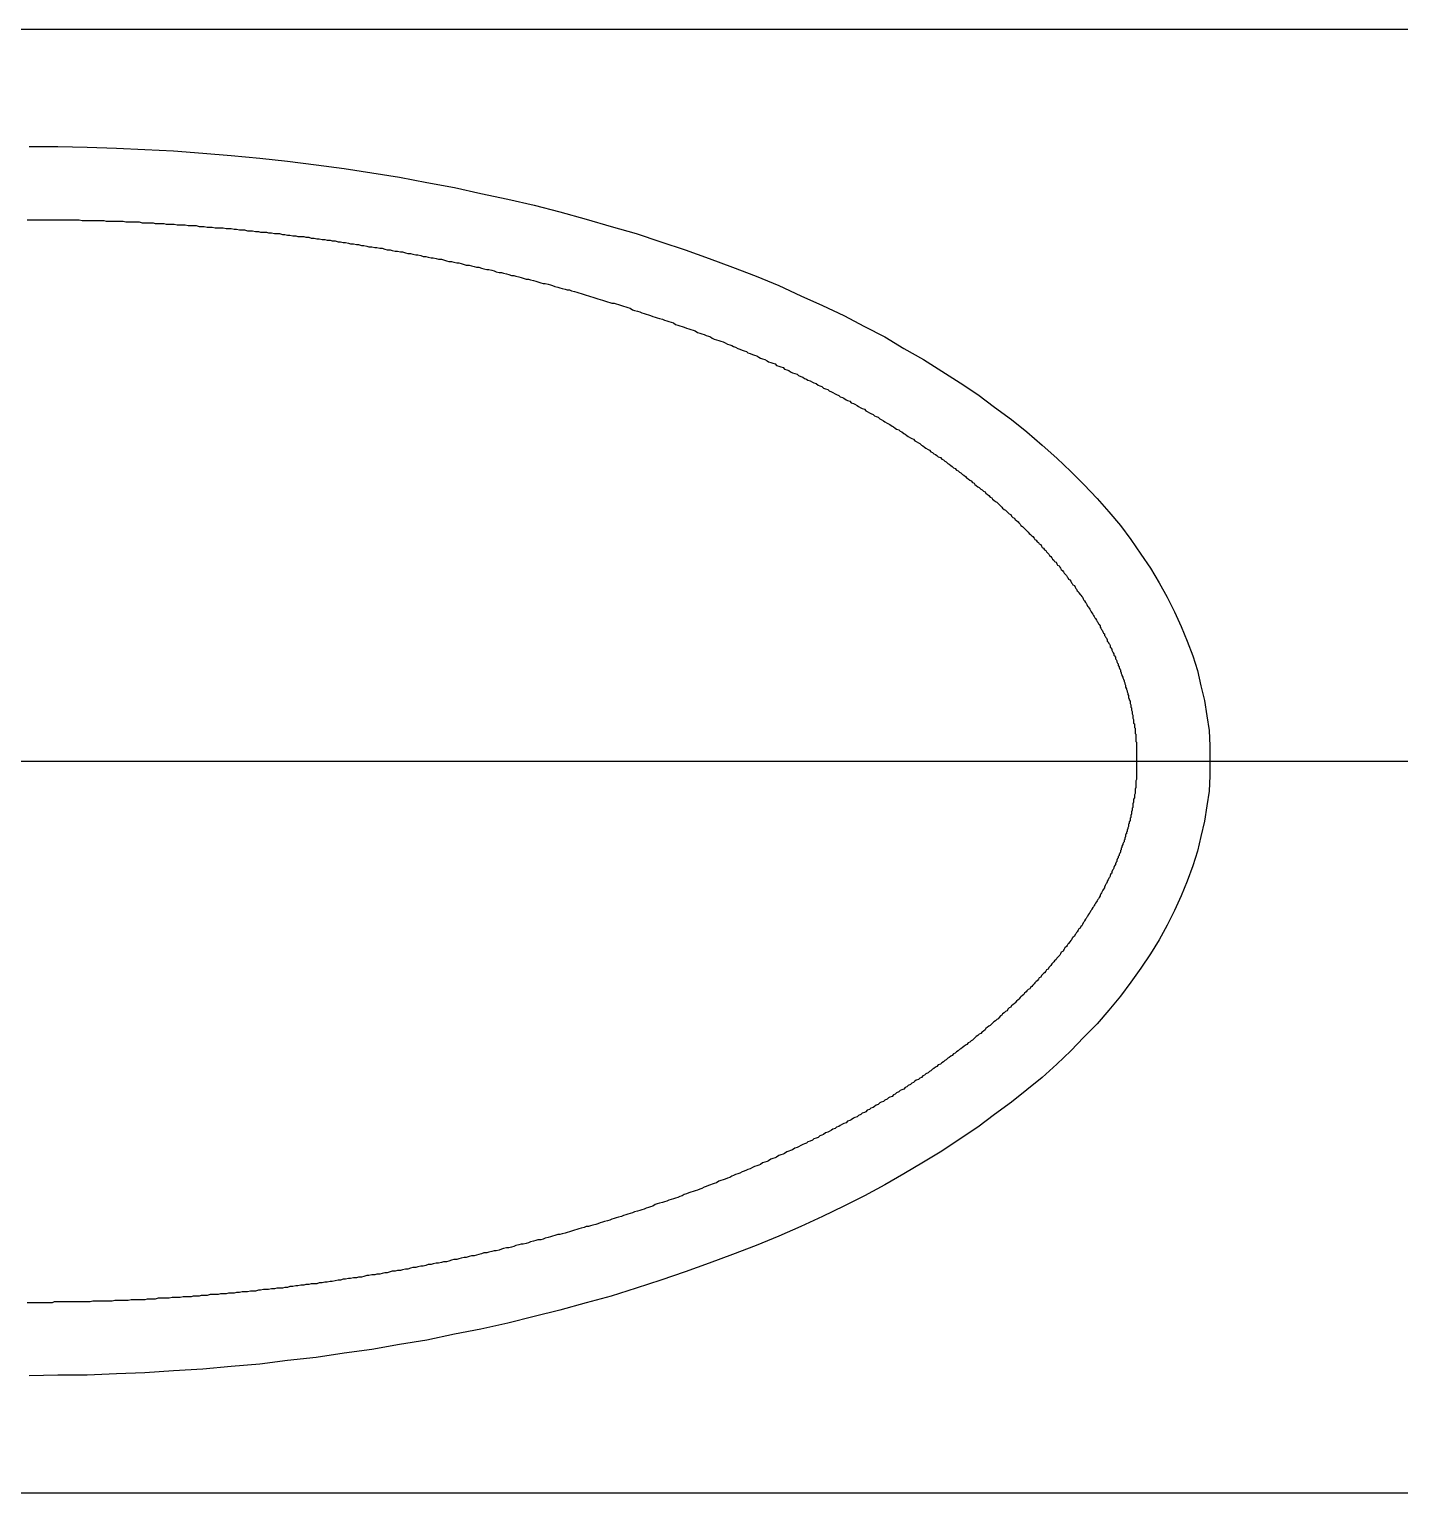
# Model space of a CAD drawing. Extents: x 0 to 68580, y 0 to 45720.
# Drawn here: x 44792.7 to 44980, y 14558 to 14758 of the extents above; entities that cross this region are included whole.
import ezdxf

# ---------------------------------------------------------------- set-up
doc = ezdxf.new("R2010")
doc.units = 0
doc.header["$LTSCALE"] = 40
doc.linetypes.add('CENTER2', pattern=[28.575, 19.05, -3.175, 3.175, -3.175])
doc.layers.add('EMS_SHIPSTRUCTURE', color=151, linetype='CONTINUOUS')

msp = doc.modelspace()

# ---------------------------------------------------------------- linework, layer by layer
at = {"layer": 'EMS_SHIPSTRUCTURE'}
for p, q in [((43792.453, 14758.032), (45774.023, 14758.032)), ((43792.453, 14558.032), (45774.023, 14558.032))]:
    msp.add_line(p, q, dxfattribs=at)
at = {"layer": 'EMS_SHIPSTRUCTURE', "linetype": 'CENTER2'}
msp.add_line((41951.438, 14658.032), (46316.406, 14658.032), dxfattribs=at)
at = {"layer": 'EMS_SHIPSTRUCTURE'}
for points in [[(44792.7, 14742, 0), (44796.6, 14742, 0), (44800.6, 14741.9, 0), (44804.6, 14741.8, 0), (44808.5, 14741.6, 0), (44812.4, 14741.4, 0), (44816.4, 14741.1, 0), (44820.3, 14740.8, 0), (44824.2, 14740.4, 0), (44828, 14740, 0), (44831.9, 14739.5, 0), (44835.7, 14739, 0), (44839.5, 14738.4, 0), (44843.3, 14737.8, 0), (44847, 14737.1, 0), (44850.8, 14736.4, 0), (44854.4, 14735.6, 0), (44858.1, 14734.8, 0), (44861.7, 14734, 0), (44865.2, 14733.1, 0), (44868.8, 14732.1, 0), (44872.2, 14731.1, 0), (44875.6, 14730.1, 0), (44879, 14729, 0), (44882.3, 14727.9, 0), (44885.6, 14726.7, 0), (44888.8, 14725.5, 0), (44892, 14724.3, 0), (44895.1, 14723, 0), (44898.1, 14721.6, 0), (44901.1, 14720.3, 0), (44904, 14718.9, 0), (44906.8, 14717.4, 0), (44909.6, 14716, 0), (44912.2, 14714.4, 0), (44914.9, 14712.9, 0), (44917.4, 14711.3, 0), (44919.9, 14709.7, 0), (44922.3, 14708.1, 0), (44924.6, 14706.4, 0), (44926.9, 14704.7, 0), (44929, 14703, 0), (44931.1, 14701.2, 0), (44933.1, 14699.4, 0), (44935, 14697.6, 0), (44936.8, 14695.8, 0), (44938.6, 14693.9, 0), (44940.2, 14692.1, 0), (44941.8, 14690.2, 0), (44943.2, 14688.3, 0), (44944.6, 14686.3, 0), (44945.9, 14684.4, 0), (44947.1, 14682.4, 0), (44948.2, 14680.4, 0), (44949.2, 14678.4, 0), (44950.1, 14676.4, 0), (44950.9, 14674.4, 0), (44951.7, 14672.4, 0), (44952.3, 14670.4, 0), (44952.8, 14668.3, 0), (44953.3, 14666.3, 0), (44953.6, 14664.2, 0), (44953.9, 14662.2, 0), (44954, 14660.1, 0), (44954, 14658, 0), (44954, 14656, 0), (44953.9, 14653.9, 0), (44953.6, 14651.9, 0), (44953.3, 14649.8, 0), (44952.8, 14647.7, 0), (44952.3, 14645.7, 0), (44951.7, 14643.7, 0), (44950.9, 14641.6, 0), (44950.1, 14639.6, 0), (44949.2, 14637.6, 0), (44948.2, 14635.6, 0), (44947.1, 14633.6, 0), (44945.9, 14631.7, 0), (44944.6, 14629.7, 0), (44943.2, 14627.8, 0), (44941.8, 14625.9, 0), (44940.2, 14624, 0), (44938.6, 14622.1, 0), (44936.8, 14620.3, 0), (44935, 14618.4, 0), (44933.1, 14616.6, 0), (44931.1, 14614.8, 0), (44929, 14613.1, 0), (44926.9, 14611.4, 0), (44924.6, 14609.7, 0), (44922.3, 14608, 0), (44919.9, 14606.4, 0), (44917.4, 14604.7, 0), (44914.9, 14603.2, 0), (44912.2, 14601.6, 0), (44909.6, 14600.1, 0), (44906.8, 14598.6, 0), (44904, 14597.2, 0), (44901.1, 14595.8, 0), (44898.1, 14594.4, 0), (44895.1, 14593.1, 0), (44892, 14591.8, 0), (44888.8, 14590.6, 0), (44885.6, 14589.4, 0), (44882.3, 14588.2, 0), (44879, 14587.1, 0), (44875.6, 14586, 0), (44872.2, 14584.9, 0), (44868.8, 14584, 0), (44865.2, 14583, 0), (44861.7, 14582.1, 0), (44858.1, 14581.2, 0), (44854.4, 14580.4, 0), (44850.8, 14579.7, 0), (44847, 14578.9, 0), (44843.3, 14578.3, 0), (44839.5, 14577.6, 0), (44835.7, 14577.1, 0), (44831.9, 14576.5, 0), (44828, 14576.1, 0), (44824.2, 14575.6, 0), (44820.3, 14575.3, 0), (44816.4, 14574.9, 0), (44812.4, 14574.7, 0), (44808.5, 14574.4, 0), (44804.6, 14574.3, 0), (44800.6, 14574.1, 0), (44796.6, 14574.1, 0), (44792.7, 14574, 0)], [(44792.4, 14732, 0), (44792.8, 14732, 0), (44793.2, 14732, 0), (44793.5, 14732, 0), (44793.9, 14732, 0), (44794.3, 14732, 0), (44794.6, 14732, 0), (44795, 14732, 0), (44795.4, 14732, 0), (44795.8, 14732, 0), (44796.1, 14732, 0), (44796.5, 14732, 0), (44796.9, 14732, 0), (44797.3, 14732, 0), (44797.6, 14732, 0), (44798, 14732, 0), (44798.4, 14732, 0), (44798.8, 14732, 0), (44799.1, 14732, 0), (44799.5, 14732, 0), (44799.9, 14731.9, 0), (44800.3, 14731.9, 0), (44800.6, 14731.9, 0), (44801, 14731.9, 0), (44801.4, 14731.9, 0), (44801.8, 14731.9, 0), (44802.1, 14731.9, 0), (44802.5, 14731.9, 0), (44802.9, 14731.9, 0), (44803.2, 14731.8, 0), (44803.6, 14731.8, 0), (44804, 14731.8, 0), (44804.4, 14731.8, 0), (44804.7, 14731.8, 0), (44805.1, 14731.8, 0), (44805.5, 14731.8, 0), (44805.9, 14731.7, 0), (44806.2, 14731.7, 0), (44806.6, 14731.7, 0), (44807, 14731.7, 0), (44807.3, 14731.7, 0), (44807.7, 14731.7, 0), (44808.1, 14731.6, 0), (44808.5, 14731.6, 0), (44808.8, 14731.6, 0), (44809.2, 14731.6, 0), (44809.6, 14731.6, 0), (44809.9, 14731.5, 0), (44810.3, 14731.5, 0), (44810.7, 14731.5, 0), (44811.1, 14731.5, 0), (44811.4, 14731.4, 0), (44811.8, 14731.4, 0), (44812.2, 14731.4, 0), (44812.5, 14731.4, 0), (44812.9, 14731.3, 0), (44813.3, 14731.3, 0), (44813.7, 14731.3, 0), (44814, 14731.3, 0), (44814.4, 14731.2, 0), (44814.8, 14731.2, 0), (44815.1, 14731.2, 0), (44815.5, 14731.2, 0), (44815.9, 14731.1, 0), (44816.2, 14731.1, 0), (44816.6, 14731.1, 0), (44817, 14731, 0), (44817.4, 14731, 0), (44817.7, 14731, 0), (44818.1, 14730.9, 0), (44818.5, 14730.9, 0), (44818.8, 14730.9, 0), (44819.2, 14730.9, 0), (44819.6, 14730.8, 0), (44819.9, 14730.8, 0), (44820.3, 14730.8, 0), (44820.7, 14730.7, 0), (44821, 14730.7, 0), (44821.4, 14730.6, 0), (44821.8, 14730.6, 0), (44822.1, 14730.6, 0), (44822.5, 14730.5, 0), (44822.9, 14730.5, 0), (44823.2, 14730.5, 0), (44823.6, 14730.4, 0), (44824, 14730.4, 0), (44824.3, 14730.3, 0), (44824.7, 14730.3, 0), (44825.1, 14730.3, 0), (44825.4, 14730.2, 0), (44825.8, 14730.2, 0), (44826.2, 14730.1, 0), (44826.5, 14730.1, 0), (44826.9, 14730.1, 0), (44827.3, 14730, 0), (44827.6, 14730, 0), (44828, 14729.9, 0), (44828.3, 14729.9, 0), (44828.7, 14729.8, 0), (44829.1, 14729.8, 0), (44829.4, 14729.7, 0), (44829.8, 14729.7, 0), (44830.2, 14729.7, 0), (44830.5, 14729.6, 0), (44830.9, 14729.6, 0), (44831.2, 14729.5, 0), (44831.6, 14729.5, 0), (44832, 14729.4, 0), (44832.3, 14729.4, 0), (44832.7, 14729.3, 0), (44833.1, 14729.3, 0), (44833.4, 14729.2, 0), (44833.8, 14729.2, 0), (44834.1, 14729.1, 0), (44834.5, 14729.1, 0), (44834.9, 14729, 0), (44835.2, 14729, 0), (44835.6, 14728.9, 0), (44835.9, 14728.9, 0), (44836.3, 14728.8, 0), (44836.6, 14728.7, 0), (44837, 14728.7, 0), (44837.4, 14728.6, 0), (44837.7, 14728.6, 0), (44838.1, 14728.5, 0), (44838.4, 14728.5, 0), (44838.8, 14728.4, 0), (44839.1, 14728.3, 0), (44839.5, 14728.3, 0), (44839.9, 14728.2, 0), (44840.2, 14728.2, 0), (44840.6, 14728.1, 0), (44840.9, 14728.1, 0), (44841.3, 14728, 0), (44841.6, 14727.9, 0), (44842, 14727.9, 0), (44842.3, 14727.8, 0), (44842.7, 14727.7, 0), (44843, 14727.7, 0), (44843.4, 14727.6, 0), (44843.7, 14727.6, 0), (44844.1, 14727.5, 0), (44844.4, 14727.4, 0), (44844.8, 14727.4, 0), (44845.1, 14727.3, 0), (44845.5, 14727.2, 0), (44845.8, 14727.2, 0), (44846.2, 14727.1, 0), (44846.5, 14727, 0), (44846.9, 14727, 0), (44847.2, 14726.9, 0), (44847.6, 14726.8, 0), (44847.9, 14726.8, 0), (44848.3, 14726.7, 0), (44848.6, 14726.6, 0), (44849, 14726.6, 0), (44849.3, 14726.5, 0), (44849.7, 14726.4, 0), (44850, 14726.3, 0), (44850.4, 14726.3, 0), (44850.7, 14726.2, 0), (44851.1, 14726.1, 0), (44851.4, 14726.1, 0), (44851.7, 14726, 0), (44852.1, 14725.9, 0), (44852.4, 14725.8, 0), (44852.8, 14725.8, 0), (44853.1, 14725.7, 0), (44853.5, 14725.6, 0), (44853.8, 14725.5, 0), (44854.1, 14725.5, 0), (44854.5, 14725.4, 0), (44854.8, 14725.3, 0), (44855.2, 14725.2, 0), (44855.5, 14725.2, 0), (44855.9, 14725.1, 0), (44856.2, 14725, 0), (44856.5, 14724.9, 0), (44856.9, 14724.8, 0), (44857.2, 14724.8, 0), (44857.5, 14724.7, 0), (44857.9, 14724.6, 0), (44858.2, 14724.5, 0), (44858.6, 14724.4, 0), (44858.9, 14724.4, 0), (44859.2, 14724.3, 0), (44859.6, 14724.2, 0), (44859.9, 14724.1, 0), (44860.2, 14724, 0), (44860.6, 14723.9, 0), (44860.9, 14723.9, 0), (44861.2, 14723.8, 0), (44861.6, 14723.7, 0), (44861.9, 14723.6, 0), (44862.2, 14723.5, 0), (44862.6, 14723.4, 0), (44862.9, 14723.3, 0), (44863.2, 14723.3, 0), (44863.6, 14723.2, 0), (44863.9, 14723.1, 0), (44864.2, 14723, 0), (44864.5, 14722.9, 0), (44864.9, 14722.8, 0), (44865.2, 14722.7, 0), (44865.5, 14722.6, 0), (44865.9, 14722.5, 0), (44866.2, 14722.4, 0), (44866.5, 14722.4, 0), (44866.8, 14722.3, 0), (44867.2, 14722.2, 0), (44867.5, 14722.1, 0), (44867.8, 14722, 0), (44868.1, 14721.9, 0), (44868.5, 14721.8, 0), (44868.8, 14721.7, 0), (44869.1, 14721.6, 0), (44869.4, 14721.5, 0), (44869.7, 14721.4, 0), (44870.1, 14721.3, 0), (44870.4, 14721.2, 0), (44870.7, 14721.1, 0), (44871, 14721, 0), (44871.3, 14720.9, 0), (44871.7, 14720.8, 0), (44872, 14720.7, 0), (44872.3, 14720.6, 0), (44872.6, 14720.6, 0), (44872.9, 14720.5, 0), (44873.2, 14720.4, 0), (44873.6, 14720.3, 0), (44873.9, 14720.2, 0), (44874.2, 14720.1, 0), (44874.5, 14720, 0), (44874.8, 14719.9, 0), (44875.1, 14719.7, 0), (44875.4, 14719.6, 0), (44875.8, 14719.5, 0), (44876.1, 14719.4, 0), (44876.4, 14719.3, 0), (44876.7, 14719.2, 0), (44877, 14719.1, 0), (44877.3, 14719, 0), (44877.6, 14718.9, 0), (44877.9, 14718.8, 0), (44878.2, 14718.7, 0), (44878.5, 14718.6, 0), (44878.8, 14718.5, 0), (44879.2, 14718.4, 0), (44879.5, 14718.3, 0), (44879.8, 14718.2, 0), (44880.1, 14718.1, 0), (44880.4, 14718, 0), (44880.7, 14717.9, 0), (44881, 14717.7, 0), (44881.3, 14717.6, 0), (44881.6, 14717.5, 0), (44881.9, 14717.4, 0), (44882.2, 14717.3, 0), (44882.5, 14717.2, 0), (44882.8, 14717.1, 0), (44883.1, 14717, 0), (44883.4, 14716.9, 0), (44883.7, 14716.8, 0), (44884, 14716.6, 0), (44884.3, 14716.5, 0), (44884.6, 14716.4, 0), (44884.9, 14716.3, 0), (44885.2, 14716.2, 0), (44885.5, 14716.1, 0), (44885.8, 14716, 0), (44886, 14715.8, 0), (44886.3, 14715.7, 0), (44886.6, 14715.6, 0), (44886.9, 14715.5, 0), (44887.2, 14715.4, 0), (44887.5, 14715.3, 0), (44887.8, 14715.2, 0), (44888.1, 14715, 0), (44888.4, 14714.9, 0), (44888.7, 14714.8, 0), (44888.9, 14714.7, 0), (44889.2, 14714.6, 0), (44889.5, 14714.4, 0), (44889.8, 14714.3, 0), (44890.1, 14714.2, 0), (44890.4, 14714.1, 0), (44890.7, 14714, 0), (44890.9, 14713.8, 0), (44891.2, 14713.7, 0), (44891.5, 14713.6, 0), (44891.8, 14713.5, 0), (44892.1, 14713.4, 0), (44892.4, 14713.2, 0), (44892.6, 14713.1, 0), (44892.9, 14713, 0), (44893.2, 14712.9, 0), (44893.5, 14712.7, 0), (44893.7, 14712.6, 0), (44894, 14712.5, 0), (44894.3, 14712.4, 0), (44894.6, 14712.3, 0), (44894.8, 14712.1, 0), (44895.1, 14712, 0), (44895.4, 14711.9, 0), (44895.7, 14711.8, 0), (44895.9, 14711.6, 0), (44896.2, 14711.5, 0), (44896.5, 14711.4, 0), (44896.7, 14711.2, 0), (44897, 14711.1, 0), (44897.3, 14711, 0), (44897.6, 14710.9, 0), (44897.8, 14710.7, 0), (44898.1, 14710.6, 0), (44898.4, 14710.5, 0), (44898.6, 14710.3, 0), (44898.9, 14710.2, 0), (44899.1, 14710.1, 0), (44899.4, 14710, 0), (44899.7, 14709.8, 0), (44899.9, 14709.7, 0), (44900.2, 14709.6, 0), (44900.5, 14709.4, 0), (44900.7, 14709.3, 0), (44901, 14709.2, 0), (44901.2, 14709, 0), (44901.5, 14708.9, 0), (44901.8, 14708.8, 0), (44902, 14708.6, 0), (44902.3, 14708.5, 0), (44902.5, 14708.4, 0), (44902.8, 14708.2, 0), (44903, 14708.1, 0), (44903.3, 14708, 0), (44903.5, 14707.8, 0), (44903.8, 14707.7, 0), (44904, 14707.6, 0), (44904.3, 14707.4, 0), (44904.5, 14707.3, 0), (44904.8, 14707.2, 0), (44905, 14707, 0), (44905.3, 14706.9, 0), (44905.5, 14706.8, 0), (44905.8, 14706.6, 0), (44906, 14706.5, 0), (44906.3, 14706.3, 0), (44906.5, 14706.2, 0), (44906.8, 14706.1, 0), (44907, 14705.9, 0), (44907.2, 14705.8, 0), (44907.5, 14705.6, 0), (44907.7, 14705.5, 0), (44908, 14705.4, 0), (44908.2, 14705.2, 0), (44908.4, 14705.1, 0), (44908.7, 14705, 0), (44908.9, 14704.8, 0), (44909.1, 14704.7, 0), (44909.4, 14704.5, 0), (44909.6, 14704.4, 0), (44909.9, 14704.2, 0), (44910.1, 14704.1, 0), (44910.3, 14704, 0), (44910.6, 14703.8, 0), (44910.8, 14703.7, 0), (44911, 14703.5, 0), (44911.2, 14703.4, 0), (44911.5, 14703.3, 0), (44911.7, 14703.1, 0), (44911.9, 14703, 0), (44912.2, 14702.8, 0), (44912.4, 14702.7, 0), (44912.6, 14702.5, 0), (44912.8, 14702.4, 0), (44913.1, 14702.2, 0), (44913.3, 14702.1, 0), (44913.5, 14702, 0), (44913.7, 14701.8, 0), (44913.9, 14701.7, 0), (44914.2, 14701.5, 0), (44914.4, 14701.4, 0), (44914.6, 14701.2, 0), (44914.8, 14701.1, 0), (44915, 14700.9, 0), (44915.2, 14700.8, 0), (44915.5, 14700.6, 0), (44915.7, 14700.5, 0), (44915.9, 14700.3, 0), (44916.1, 14700.2, 0), (44916.3, 14700, 0), (44916.5, 14699.9, 0), (44916.7, 14699.8, 0), (44916.9, 14699.6, 0), (44917.2, 14699.5, 0), (44917.4, 14699.3, 0), (44917.6, 14699.2, 0), (44917.8, 14699, 0), (44918, 14698.9, 0), (44918.2, 14698.7, 0), (44918.4, 14698.6, 0), (44918.6, 14698.4, 0), (44918.8, 14698.3, 0), (44919, 14698.1, 0), (44919.2, 14698, 0), (44919.4, 14697.8, 0), (44919.6, 14697.7, 0), (44919.8, 14697.5, 0), (44920, 14697.4, 0), (44920.2, 14697.2, 0), (44920.4, 14697.1, 0), (44920.6, 14696.9, 0), (44920.8, 14696.7, 0), (44921, 14696.6, 0), (44921.2, 14696.4, 0), (44921.4, 14696.3, 0), (44921.6, 14696.1, 0), (44921.8, 14696, 0), (44921.9, 14695.8, 0), (44922.1, 14695.7, 0), (44922.3, 14695.5, 0), (44922.5, 14695.4, 0), (44922.7, 14695.2, 0), (44922.9, 14695.1, 0), (44923.1, 14694.9, 0), (44923.3, 14694.8, 0), (44923.4, 14694.6, 0), (44923.6, 14694.5, 0), (44923.8, 14694.3, 0), (44924, 14694.1, 0), (44924.2, 14694, 0), (44924.3, 14693.8, 0), (44924.5, 14693.7, 0), (44924.7, 14693.5, 0), (44924.9, 14693.4, 0), (44925.1, 14693.2, 0), (44925.2, 14693.1, 0), (44925.4, 14692.9, 0), (44925.6, 14692.7, 0), (44925.7, 14692.6, 0), (44925.9, 14692.4, 0), (44926.1, 14692.3, 0), (44926.3, 14692.1, 0), (44926.4, 14692, 0), (44926.6, 14691.8, 0), (44926.8, 14691.7, 0), (44926.9, 14691.5, 0), (44927.1, 14691.3, 0), (44927.3, 14691.2, 0), (44927.4, 14691, 0), (44927.6, 14690.9, 0), (44927.8, 14690.7, 0), (44927.9, 14690.6, 0), (44928.1, 14690.4, 0), (44928.2, 14690.2, 0), (44928.4, 14690.1, 0), (44928.6, 14689.9, 0), (44928.7, 14689.8, 0), (44928.9, 14689.6, 0), (44929, 14689.5, 0), (44929.2, 14689.3, 0), (44929.3, 14689.1, 0), (44929.5, 14689, 0), (44929.7, 14688.8, 0), (44929.8, 14688.7, 0), (44930, 14688.5, 0), (44930.1, 14688.3, 0), (44930.3, 14688.2, 0), (44930.4, 14688, 0), (44930.6, 14687.9, 0), (44930.7, 14687.7, 0), (44930.9, 14687.6, 0), (44931, 14687.4, 0), (44931.1, 14687.2, 0), (44931.3, 14687.1, 0), (44931.4, 14686.9, 0), (44931.6, 14686.8, 0), (44931.7, 14686.6, 0), (44931.9, 14686.4, 0), (44932, 14686.3, 0), (44932.1, 14686.1, 0), (44932.3, 14686, 0), (44932.4, 14685.8, 0), (44932.5, 14685.6, 0), (44932.7, 14685.5, 0), (44932.8, 14685.3, 0), (44933, 14685.2, 0), (44933.1, 14685, 0), (44933.2, 14684.8, 0), (44933.4, 14684.7, 0), (44933.5, 14684.5, 0), (44933.6, 14684.4, 0), (44933.7, 14684.2, 0), (44933.9, 14684, 0), (44934, 14683.9, 0), (44934.1, 14683.7, 0), (44934.2, 14683.6, 0), (44934.4, 14683.4, 0), (44934.5, 14683.2, 0), (44934.6, 14683.1, 0), (44934.7, 14682.9, 0), (44934.9, 14682.8, 0), (44935, 14682.6, 0), (44935.1, 14682.4, 0), (44935.2, 14682.3, 0), (44935.3, 14682.1, 0), (44935.5, 14682, 0), (44935.6, 14681.8, 0), (44935.7, 14681.6, 0), (44935.8, 14681.5, 0), (44935.9, 14681.3, 0), (44936, 14681.2, 0), (44936.1, 14681, 0), (44936.3, 14680.8, 0), (44936.4, 14680.7, 0), (44936.5, 14680.5, 0), (44936.6, 14680.4, 0), (44936.7, 14680.2, 0), (44936.8, 14680, 0), (44936.9, 14679.9, 0), (44937, 14679.7, 0), (44937.1, 14679.6, 0), (44937.2, 14679.4, 0), (44937.3, 14679.2, 0), (44937.4, 14679.1, 0), (44937.5, 14678.9, 0), (44937.6, 14678.8, 0), (44937.7, 14678.6, 0), (44937.8, 14678.4, 0), (44937.9, 14678.3, 0), (44938, 14678.1, 0), (44938.1, 14677.9, 0), (44938.2, 14677.8, 0), (44938.3, 14677.6, 0), (44938.4, 14677.5, 0), (44938.5, 14677.3, 0), (44938.6, 14677.1, 0), (44938.7, 14677, 0), (44938.8, 14676.8, 0), (44938.9, 14676.7, 0), (44939, 14676.5, 0), (44939, 14676.3, 0), (44939.1, 14676.2, 0), (44939.2, 14676, 0), (44939.3, 14675.9, 0), (44939.4, 14675.7, 0), (44939.5, 14675.5, 0), (44939.6, 14675.4, 0), (44939.6, 14675.2, 0), (44939.7, 14675.1, 0), (44939.8, 14674.9, 0), (44939.9, 14674.8, 0), (44940, 14674.6, 0), (44940, 14674.4, 0), (44940.1, 14674.3, 0), (44940.2, 14674.1, 0), (44940.3, 14674, 0), (44940.4, 14673.8, 0), (44940.4, 14673.6, 0), (44940.5, 14673.5, 0), (44940.6, 14673.3, 0), (44940.6, 14673.2, 0), (44940.7, 14673, 0), (44940.8, 14672.8, 0), (44940.9, 14672.7, 0), (44940.9, 14672.5, 0), (44941, 14672.4, 0), (44941.1, 14672.2, 0), (44941.1, 14672, 0), (44941.2, 14671.9, 0), (44941.3, 14671.7, 0), (44941.3, 14671.6, 0), (44941.4, 14671.4, 0), (44941.5, 14671.3, 0), (44941.5, 14671.1, 0), (44941.6, 14670.9, 0), (44941.6, 14670.8, 0), (44941.7, 14670.6, 0), (44941.8, 14670.5, 0), (44941.8, 14670.3, 0), (44941.9, 14670.1, 0), (44941.9, 14670, 0), (44942, 14669.8, 0), (44942, 14669.7, 0), (44942.1, 14669.5, 0), (44942.1, 14669.4, 0), (44942.2, 14669.2, 0), (44942.3, 14669, 0), (44942.3, 14668.9, 0), (44942.4, 14668.7, 0), (44942.4, 14668.6, 0), (44942.5, 14668.4, 0), (44942.5, 14668.3, 0), (44942.5, 14668.1, 0), (44942.6, 14667.9, 0), (44942.6, 14667.8, 0), (44942.7, 14667.6, 0), (44942.7, 14667.5, 0), (44942.8, 14667.3, 0), (44942.8, 14667.1, 0), (44942.9, 14667, 0), (44942.9, 14666.8, 0), (44942.9, 14666.7, 0), (44943, 14666.5, 0), (44943, 14666.4, 0), (44943.1, 14666.2, 0), (44943.1, 14666.1, 0), (44943.1, 14665.9, 0), (44943.2, 14665.7, 0), (44943.2, 14665.6, 0), (44943.2, 14665.4, 0), (44943.3, 14665.3, 0), (44943.3, 14665.1, 0), (44943.3, 14665, 0), (44943.4, 14664.8, 0), (44943.4, 14664.6, 0), (44943.4, 14664.5, 0), (44943.5, 14664.3, 0), (44943.5, 14664.2, 0), (44943.5, 14664, 0), (44943.5, 14663.9, 0), (44943.6, 14663.7, 0), (44943.6, 14663.6, 0), (44943.6, 14663.4, 0), (44943.6, 14663.2, 0), (44943.7, 14663.1, 0), (44943.7, 14662.9, 0), (44943.7, 14662.8, 0), (44943.7, 14662.6, 0), (44943.8, 14662.5, 0), (44943.8, 14662.3, 0), (44943.8, 14662.1, 0), (44943.8, 14662, 0), (44943.8, 14661.8, 0), (44943.9, 14661.7, 0), (44943.9, 14661.5, 0), (44943.9, 14661.4, 0), (44943.9, 14661.2, 0), (44943.9, 14661.1, 0), (44943.9, 14660.9, 0), (44943.9, 14660.7, 0), (44944, 14660.6, 0), (44944, 14660.4, 0), (44944, 14660.3, 0), (44944, 14660.1, 0), (44944, 14660, 0), (44944, 14659.8, 0), (44944, 14659.7, 0), (44944, 14659.5, 0), (44944, 14659.4, 0), (44944, 14659.2, 0), (44944, 14659, 0), (44944, 14658.9, 0), (44944, 14658.7, 0), (44944, 14658.6, 0), (44944, 14658.4, 0), (44944, 14658.3, 0), (44944, 14658.1, 0), (44944, 14658, 0), (44944, 14657.8, 0), (44944, 14657.6, 0), (44944, 14657.5, 0), (44944, 14657.3, 0), (44944, 14657.2, 0), (44944, 14657, 0), (44944, 14656.9, 0), (44944, 14656.7, 0), (44944, 14656.6, 0), (44944, 14656.4, 0), (44944, 14656.2, 0), (44944, 14656.1, 0), (44944, 14655.9, 0), (44944, 14655.8, 0), (44944, 14655.6, 0), (44944, 14655.5, 0), (44943.9, 14655.3, 0), (44943.9, 14655.2, 0), (44943.9, 14655, 0), (44943.9, 14654.8, 0), (44943.9, 14654.7, 0), (44943.9, 14654.5, 0), (44943.9, 14654.4, 0), (44943.8, 14654.2, 0), (44943.8, 14654.1, 0), (44943.8, 14653.9, 0), (44943.8, 14653.8, 0), (44943.8, 14653.6, 0), (44943.7, 14653.4, 0), (44943.7, 14653.3, 0), (44943.7, 14653.1, 0), (44943.7, 14653, 0), (44943.6, 14652.8, 0), (44943.6, 14652.7, 0), (44943.6, 14652.5, 0), (44943.6, 14652.4, 0), (44943.5, 14652.2, 0), (44943.5, 14652, 0), (44943.5, 14651.9, 0), (44943.5, 14651.7, 0), (44943.4, 14651.6, 0), (44943.4, 14651.4, 0), (44943.4, 14651.3, 0), (44943.3, 14651.1, 0), (44943.3, 14651, 0), (44943.3, 14650.8, 0), (44943.2, 14650.6, 0), (44943.2, 14650.5, 0), (44943.2, 14650.3, 0), (44943.1, 14650.2, 0), (44943.1, 14650, 0), (44943.1, 14649.9, 0), (44943, 14649.7, 0), (44943, 14649.5, 0), (44942.9, 14649.4, 0), (44942.9, 14649.2, 0), (44942.9, 14649.1, 0), (44942.8, 14648.9, 0), (44942.8, 14648.8, 0), (44942.7, 14648.6, 0), (44942.7, 14648.4, 0), (44942.6, 14648.3, 0), (44942.6, 14648.1, 0), (44942.5, 14648, 0), (44942.5, 14647.8, 0), (44942.5, 14647.7, 0), (44942.4, 14647.5, 0), (44942.4, 14647.3, 0), (44942.3, 14647.2, 0), (44942.3, 14647, 0), (44942.2, 14646.9, 0), (44942.1, 14646.7, 0), (44942.1, 14646.6, 0), (44942, 14646.4, 0), (44942, 14646.2, 0), (44941.9, 14646.1, 0), (44941.9, 14645.9, 0), (44941.8, 14645.8, 0), (44941.8, 14645.6, 0), (44941.7, 14645.4, 0), (44941.6, 14645.3, 0), (44941.6, 14645.1, 0), (44941.5, 14645, 0), (44941.5, 14644.8, 0), (44941.4, 14644.7, 0), (44941.3, 14644.5, 0), (44941.3, 14644.3, 0), (44941.2, 14644.2, 0), (44941.1, 14644, 0), (44941.1, 14643.9, 0), (44941, 14643.7, 0), (44940.9, 14643.5, 0), (44940.9, 14643.4, 0), (44940.8, 14643.2, 0), (44940.7, 14643.1, 0), (44940.6, 14642.9, 0), (44940.6, 14642.7, 0), (44940.5, 14642.6, 0), (44940.4, 14642.4, 0), (44940.4, 14642.3, 0), (44940.3, 14642.1, 0), (44940.2, 14642, 0), (44940.1, 14641.8, 0), (44940, 14641.6, 0), (44940, 14641.5, 0), (44939.9, 14641.3, 0), (44939.8, 14641.2, 0), (44939.7, 14641, 0), (44939.6, 14640.8, 0), (44939.6, 14640.7, 0), (44939.5, 14640.5, 0), (44939.4, 14640.4, 0), (44939.3, 14640.2, 0), (44939.2, 14640, 0), (44939.1, 14639.9, 0), (44939, 14639.7, 0), (44939, 14639.6, 0), (44938.9, 14639.4, 0), (44938.8, 14639.2, 0), (44938.7, 14639.1, 0), (44938.6, 14638.9, 0), (44938.5, 14638.8, 0), (44938.4, 14638.6, 0), (44938.3, 14638.4, 0), (44938.2, 14638.3, 0), (44938.1, 14638.1, 0), (44938, 14638, 0), (44937.9, 14637.8, 0), (44937.8, 14637.6, 0), (44937.7, 14637.5, 0), (44937.6, 14637.3, 0), (44937.5, 14637.2, 0), (44937.4, 14637, 0), (44937.3, 14636.8, 0), (44937.2, 14636.7, 0), (44937.1, 14636.5, 0), (44937, 14636.4, 0), (44936.9, 14636.2, 0), (44936.8, 14636, 0), (44936.7, 14635.9, 0), (44936.6, 14635.7, 0), (44936.5, 14635.5, 0), (44936.4, 14635.4, 0), (44936.3, 14635.2, 0), (44936.1, 14635.1, 0), (44936, 14634.9, 0), (44935.9, 14634.7, 0), (44935.8, 14634.6, 0), (44935.7, 14634.4, 0), (44935.6, 14634.3, 0), (44935.5, 14634.1, 0), (44935.3, 14633.9, 0), (44935.2, 14633.8, 0), (44935.1, 14633.6, 0), (44935, 14633.5, 0), (44934.9, 14633.3, 0), (44934.7, 14633.1, 0), (44934.6, 14633, 0), (44934.5, 14632.8, 0), (44934.4, 14632.7, 0), (44934.2, 14632.5, 0), (44934.1, 14632.3, 0), (44934, 14632.2, 0), (44933.9, 14632, 0), (44933.7, 14631.9, 0), (44933.6, 14631.7, 0), (44933.5, 14631.5, 0), (44933.4, 14631.4, 0), (44933.2, 14631.2, 0), (44933.1, 14631.1, 0), (44933, 14630.9, 0), (44932.8, 14630.7, 0), (44932.7, 14630.6, 0), (44932.5, 14630.4, 0), (44932.4, 14630.3, 0), (44932.3, 14630.1, 0), (44932.1, 14629.9, 0), (44932, 14629.8, 0), (44931.9, 14629.6, 0), (44931.7, 14629.5, 0), (44931.6, 14629.3, 0), (44931.4, 14629.1, 0), (44931.3, 14629, 0), (44931.1, 14628.8, 0), (44931, 14628.7, 0), (44930.9, 14628.5, 0), (44930.7, 14628.4, 0), (44930.6, 14628.2, 0), (44930.4, 14628, 0), (44930.3, 14627.9, 0), (44930.1, 14627.7, 0), (44930, 14627.6, 0), (44929.8, 14627.4, 0), (44929.7, 14627.2, 0), (44929.5, 14627.1, 0), (44929.4, 14626.9, 0), (44929.2, 14626.8, 0), (44929, 14626.6, 0), (44928.9, 14626.5, 0), (44928.7, 14626.3, 0), (44928.6, 14626.1, 0), (44928.4, 14626, 0), (44928.2, 14625.8, 0), (44928.1, 14625.7, 0), (44927.9, 14625.5, 0), (44927.8, 14625.4, 0), (44927.6, 14625.2, 0), (44927.4, 14625, 0), (44927.3, 14624.9, 0), (44927.1, 14624.7, 0), (44926.9, 14624.6, 0), (44926.8, 14624.4, 0), (44926.6, 14624.3, 0), (44926.4, 14624.1, 0), (44926.3, 14623.9, 0), (44926.1, 14623.8, 0), (44925.9, 14623.6, 0), (44925.7, 14623.5, 0), (44925.6, 14623.3, 0), (44925.4, 14623.2, 0), (44925.2, 14623, 0), (44925.1, 14622.8, 0), (44924.9, 14622.7, 0), (44924.7, 14622.5, 0), (44924.5, 14622.4, 0), (44924.3, 14622.2, 0), (44924.2, 14622.1, 0), (44924, 14621.9, 0), (44923.8, 14621.8, 0), (44923.6, 14621.6, 0), (44923.4, 14621.5, 0), (44923.3, 14621.3, 0), (44923.1, 14621.1, 0), (44922.9, 14621, 0), (44922.7, 14620.8, 0), (44922.5, 14620.7, 0), (44922.3, 14620.5, 0), (44922.1, 14620.4, 0), (44921.9, 14620.2, 0), (44921.8, 14620.1, 0), (44921.6, 14619.9, 0), (44921.4, 14619.8, 0), (44921.2, 14619.6, 0), (44921, 14619.5, 0), (44920.8, 14619.3, 0), (44920.6, 14619.2, 0), (44920.4, 14619, 0), (44920.2, 14618.9, 0), (44920, 14618.7, 0), (44919.8, 14618.6, 0), (44919.6, 14618.4, 0), (44919.4, 14618.3, 0), (44919.2, 14618.1, 0), (44919, 14618, 0), (44918.8, 14617.8, 0), (44918.6, 14617.7, 0), (44918.4, 14617.5, 0), (44918.2, 14617.4, 0), (44918, 14617.2, 0), (44917.8, 14617.1, 0), (44917.6, 14616.9, 0), (44917.4, 14616.8, 0), (44917.2, 14616.6, 0), (44916.9, 14616.5, 0), (44916.7, 14616.3, 0), (44916.5, 14616.2, 0), (44916.3, 14616, 0), (44916.1, 14615.9, 0), (44915.9, 14615.7, 0), (44915.7, 14615.6, 0), (44915.5, 14615.4, 0), (44915.2, 14615.3, 0), (44915, 14615.1, 0), (44914.8, 14615, 0), (44914.6, 14614.8, 0), (44914.4, 14614.7, 0), (44914.2, 14614.5, 0), (44913.9, 14614.4, 0), (44913.7, 14614.3, 0), (44913.5, 14614.1, 0), (44913.3, 14614, 0), (44913.1, 14613.8, 0), (44912.8, 14613.7, 0), (44912.6, 14613.5, 0), (44912.4, 14613.4, 0), (44912.2, 14613.2, 0), (44911.9, 14613.1, 0), (44911.7, 14613, 0), (44911.5, 14612.8, 0), (44911.2, 14612.7, 0), (44911, 14612.5, 0), (44910.8, 14612.4, 0), (44910.6, 14612.2, 0), (44910.3, 14612.1, 0), (44910.1, 14612, 0), (44909.9, 14611.8, 0), (44909.6, 14611.7, 0), (44909.4, 14611.5, 0), (44909.1, 14611.4, 0), (44908.9, 14611.3, 0), (44908.7, 14611.1, 0), (44908.4, 14611, 0), (44908.2, 14610.8, 0), (44908, 14610.7, 0), (44907.7, 14610.6, 0), (44907.5, 14610.4, 0), (44907.2, 14610.3, 0), (44907, 14610.1, 0), (44906.8, 14610, 0), (44906.5, 14609.9, 0), (44906.3, 14609.7, 0), (44906, 14609.6, 0), (44905.8, 14609.4, 0), (44905.5, 14609.3, 0), (44905.3, 14609.2, 0), (44905, 14609, 0), (44904.8, 14608.9, 0), (44904.5, 14608.8, 0), (44904.3, 14608.6, 0), (44904, 14608.5, 0), (44903.8, 14608.4, 0), (44903.5, 14608.2, 0), (44903.3, 14608.1, 0), (44903, 14608, 0), (44902.8, 14607.8, 0), (44902.5, 14607.7, 0), (44902.3, 14607.6, 0), (44902, 14607.4, 0), (44901.8, 14607.3, 0), (44901.5, 14607.2, 0), (44901.2, 14607, 0), (44901, 14606.9, 0), (44900.7, 14606.8, 0), (44900.5, 14606.6, 0), (44900.2, 14606.5, 0), (44899.9, 14606.4, 0), (44899.7, 14606.2, 0), (44899.4, 14606.1, 0), (44899.1, 14606, 0), (44898.9, 14605.8, 0), (44898.6, 14605.7, 0), (44898.4, 14605.6, 0), (44898.1, 14605.5, 0), (44897.8, 14605.3, 0), (44897.6, 14605.2, 0), (44897.3, 14605.1, 0), (44897, 14604.9, 0), (44896.7, 14604.8, 0), (44896.5, 14604.7, 0), (44896.2, 14604.6, 0), (44895.9, 14604.4, 0), (44895.7, 14604.3, 0), (44895.4, 14604.2, 0), (44895.1, 14604.1, 0), (44894.8, 14603.9, 0), (44894.6, 14603.8, 0), (44894.3, 14603.7, 0), (44894, 14603.6, 0), (44893.7, 14603.4, 0), (44893.5, 14603.3, 0), (44893.2, 14603.2, 0), (44892.9, 14603.1, 0), (44892.6, 14602.9, 0), (44892.4, 14602.8, 0), (44892.1, 14602.7, 0), (44891.8, 14602.6, 0), (44891.5, 14602.5, 0), (44891.2, 14602.3, 0), (44890.9, 14602.2, 0), (44890.7, 14602.1, 0), (44890.4, 14602, 0), (44890.1, 14601.9, 0), (44889.8, 14601.7, 0), (44889.5, 14601.6, 0), (44889.2, 14601.5, 0), (44888.9, 14601.4, 0), (44888.7, 14601.3, 0), (44888.4, 14601.1, 0), (44888.1, 14601, 0), (44887.8, 14600.9, 0), (44887.5, 14600.8, 0), (44887.2, 14600.7, 0), (44886.9, 14600.6, 0), (44886.6, 14600.4, 0), (44886.3, 14600.3, 0), (44886, 14600.2, 0), (44885.8, 14600.1, 0), (44885.5, 14600, 0), (44885.2, 14599.9, 0), (44884.9, 14599.8, 0), (44884.6, 14599.6, 0), (44884.3, 14599.5, 0), (44884, 14599.4, 0), (44883.7, 14599.3, 0), (44883.4, 14599.2, 0), (44883.1, 14599.1, 0), (44882.8, 14599, 0), (44882.5, 14598.9, 0), (44882.2, 14598.8, 0), (44881.9, 14598.6, 0), (44881.6, 14598.5, 0), (44881.3, 14598.4, 0), (44881, 14598.3, 0), (44880.7, 14598.2, 0), (44880.4, 14598.1, 0), (44880.1, 14598, 0), (44879.8, 14597.9, 0), (44879.5, 14597.8, 0), (44879.2, 14597.7, 0), (44878.8, 14597.6, 0), (44878.5, 14597.5, 0), (44878.2, 14597.4, 0), (44877.9, 14597.2, 0), (44877.6, 14597.1, 0), (44877.3, 14597, 0), (44877, 14596.9, 0), (44876.7, 14596.8, 0), (44876.4, 14596.7, 0), (44876.1, 14596.6, 0), (44875.8, 14596.5, 0), (44875.4, 14596.4, 0), (44875.1, 14596.3, 0), (44874.8, 14596.2, 0), (44874.5, 14596.1, 0), (44874.2, 14596, 0), (44873.9, 14595.9, 0), (44873.6, 14595.8, 0), (44873.2, 14595.7, 0), (44872.9, 14595.6, 0), (44872.6, 14595.5, 0), (44872.3, 14595.4, 0), (44872, 14595.3, 0), (44871.7, 14595.2, 0), (44871.3, 14595.1, 0), (44871, 14595, 0), (44870.7, 14594.9, 0), (44870.4, 14594.8, 0), (44870.1, 14594.7, 0), (44869.7, 14594.6, 0), (44869.4, 14594.5, 0), (44869.1, 14594.4, 0), (44868.8, 14594.4, 0), (44868.5, 14594.3, 0), (44868.1, 14594.2, 0), (44867.8, 14594.1, 0), (44867.5, 14594, 0), (44867.2, 14593.9, 0), (44866.8, 14593.8, 0), (44866.5, 14593.7, 0), (44866.2, 14593.6, 0), (44865.9, 14593.5, 0), (44865.5, 14593.4, 0), (44865.2, 14593.3, 0), (44864.9, 14593.3, 0), (44864.5, 14593.2, 0), (44864.2, 14593.1, 0), (44863.9, 14593, 0), (44863.6, 14592.9, 0), (44863.2, 14592.8, 0), (44862.9, 14592.7, 0), (44862.6, 14592.6, 0), (44862.2, 14592.6, 0), (44861.9, 14592.5, 0), (44861.6, 14592.4, 0), (44861.2, 14592.3, 0), (44860.9, 14592.2, 0), (44860.6, 14592.1, 0), (44860.2, 14592, 0), (44859.9, 14592, 0), (44859.6, 14591.9, 0), (44859.2, 14591.8, 0), (44858.9, 14591.7, 0), (44858.6, 14591.6, 0), (44858.2, 14591.5, 0), (44857.9, 14591.5, 0), (44857.5, 14591.4, 0), (44857.2, 14591.3, 0), (44856.9, 14591.2, 0), (44856.5, 14591.1, 0), (44856.2, 14591.1, 0), (44855.9, 14591, 0), (44855.5, 14590.9, 0), (44855.2, 14590.8, 0), (44854.8, 14590.8, 0), (44854.5, 14590.7, 0), (44854.1, 14590.6, 0), (44853.8, 14590.5, 0), (44853.5, 14590.4, 0), (44853.1, 14590.4, 0), (44852.8, 14590.3, 0), (44852.4, 14590.2, 0), (44852.1, 14590.2, 0), (44851.7, 14590.1, 0), (44851.4, 14590, 0), (44851.1, 14589.9, 0), (44850.7, 14589.9, 0), (44850.4, 14589.8, 0), (44850, 14589.7, 0), (44849.7, 14589.6, 0), (44849.3, 14589.6, 0), (44849, 14589.5, 0), (44848.6, 14589.4, 0), (44848.3, 14589.4, 0), (44847.9, 14589.3, 0), (44847.6, 14589.2, 0), (44847.2, 14589.2, 0), (44846.9, 14589.1, 0), (44846.5, 14589, 0), (44846.2, 14589, 0), (44845.8, 14588.9, 0), (44845.5, 14588.8, 0), (44845.1, 14588.8, 0), (44844.8, 14588.7, 0), (44844.4, 14588.6, 0), (44844.1, 14588.6, 0), (44843.7, 14588.5, 0), (44843.4, 14588.4, 0), (44843, 14588.4, 0), (44842.7, 14588.3, 0), (44842.3, 14588.3, 0), (44842, 14588.2, 0), (44841.6, 14588.1, 0), (44841.3, 14588.1, 0), (44840.9, 14588, 0), (44840.6, 14587.9, 0), (44840.2, 14587.9, 0), (44839.9, 14587.8, 0), (44839.5, 14587.8, 0), (44839.1, 14587.7, 0), (44838.8, 14587.7, 0), (44838.4, 14587.6, 0), (44838.1, 14587.5, 0), (44837.7, 14587.5, 0), (44837.4, 14587.4, 0), (44837, 14587.4, 0), (44836.6, 14587.3, 0), (44836.3, 14587.3, 0), (44835.9, 14587.2, 0), (44835.6, 14587.2, 0), (44835.2, 14587.1, 0), (44834.9, 14587.1, 0), (44834.5, 14587, 0), (44834.1, 14586.9, 0), (44833.8, 14586.9, 0), (44833.4, 14586.8, 0), (44833.1, 14586.8, 0), (44832.7, 14586.7, 0), (44832.3, 14586.7, 0), (44832, 14586.6, 0), (44831.6, 14586.6, 0), (44831.2, 14586.6, 0), (44830.9, 14586.5, 0), (44830.5, 14586.5, 0), (44830.2, 14586.4, 0), (44829.8, 14586.4, 0), (44829.4, 14586.3, 0), (44829.1, 14586.3, 0), (44828.7, 14586.2, 0), (44828.3, 14586.2, 0), (44828, 14586.1, 0), (44827.6, 14586.1, 0), (44827.3, 14586, 0), (44826.9, 14586, 0), (44826.5, 14586, 0), (44826.2, 14585.9, 0), (44825.8, 14585.9, 0), (44825.4, 14585.8, 0), (44825.1, 14585.8, 0), (44824.7, 14585.8, 0), (44824.3, 14585.7, 0), (44824, 14585.7, 0), (44823.6, 14585.6, 0), (44823.2, 14585.6, 0), (44822.9, 14585.6, 0), (44822.5, 14585.5, 0), (44822.1, 14585.5, 0), (44821.8, 14585.5, 0), (44821.4, 14585.4, 0), (44821, 14585.4, 0), (44820.7, 14585.3, 0), (44820.3, 14585.3, 0), (44819.9, 14585.3, 0), (44819.6, 14585.2, 0), (44819.2, 14585.2, 0), (44818.8, 14585.2, 0), (44818.5, 14585.1, 0), (44818.1, 14585.1, 0), (44817.7, 14585.1, 0), (44817.4, 14585.1, 0), (44817, 14585, 0), (44816.6, 14585, 0), (44816.2, 14585, 0), (44815.9, 14584.9, 0), (44815.5, 14584.9, 0), (44815.1, 14584.9, 0), (44814.8, 14584.8, 0), (44814.4, 14584.8, 0), (44814, 14584.8, 0), (44813.7, 14584.8, 0), (44813.3, 14584.7, 0), (44812.9, 14584.7, 0), (44812.5, 14584.7, 0), (44812.2, 14584.7, 0), (44811.8, 14584.6, 0), (44811.4, 14584.6, 0), (44811.1, 14584.6, 0), (44810.7, 14584.6, 0), (44810.3, 14584.6, 0), (44809.9, 14584.5, 0), (44809.6, 14584.5, 0), (44809.2, 14584.5, 0), (44808.8, 14584.5, 0), (44808.5, 14584.4, 0), (44808.1, 14584.4, 0), (44807.7, 14584.4, 0), (44807.3, 14584.4, 0), (44807, 14584.4, 0), (44806.6, 14584.4, 0), (44806.2, 14584.3, 0), (44805.9, 14584.3, 0), (44805.5, 14584.3, 0), (44805.1, 14584.3, 0), (44804.7, 14584.3, 0), (44804.4, 14584.3, 0), (44804, 14584.2, 0), (44803.6, 14584.2, 0), (44803.2, 14584.2, 0), (44802.9, 14584.2, 0), (44802.5, 14584.2, 0), (44802.1, 14584.2, 0), (44801.8, 14584.2, 0), (44801.4, 14584.2, 0), (44801, 14584.1, 0), (44800.6, 14584.1, 0), (44800.3, 14584.1, 0), (44799.9, 14584.1, 0), (44799.5, 14584.1, 0), (44799.1, 14584.1, 0), (44798.8, 14584.1, 0), (44798.4, 14584.1, 0), (44798, 14584.1, 0), (44797.6, 14584.1, 0), (44797.3, 14584.1, 0), (44796.9, 14584.1, 0), (44796.5, 14584.1, 0), (44796.1, 14584.1, 0), (44795.8, 14584, 0), (44795.4, 14584, 0), (44795, 14584, 0), (44794.6, 14584, 0), (44794.3, 14584, 0), (44793.9, 14584, 0), (44793.5, 14584, 0), (44793.2, 14584, 0), (44792.8, 14584, 0), (44792.4, 14584, 0)]]:
    msp.add_polyline3d(points, dxfattribs=at)

doc.saveas('drawing.dxf')
